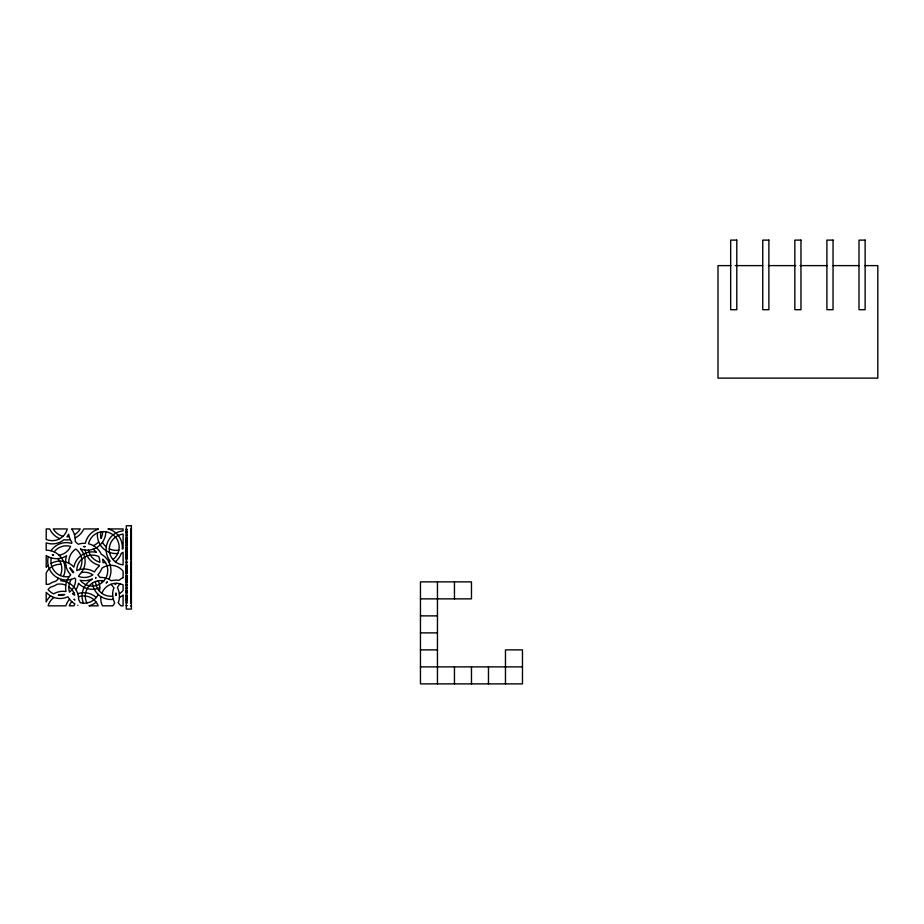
<?xml version="1.0" encoding="UTF-8"?>
<svg xmlns="http://www.w3.org/2000/svg" width="924" height="924" viewBox="0 0 924 924"><rect width="100%" height="100%" fill="white"/><g stroke="black" fill="none" stroke-linecap="round" stroke-linejoin="round"><path stroke-width="1.39" d="M98.117 594.386L98.002 594.929A15.489 15.489 0 0 1 80.249 602.667A18.699 18.699 0 0 0 78.655 599.688A18.699 18.699 0 0 0 60.765 580.803L61.793 579.429M102.09 593.485L102.61 591.556A15.489 15.489 0 0 1 123.1 584.88L123.1 590.413A15.489 15.489 0 0 1 119.323 593.832M63.421 576.507L63.918 575.282A18.699 18.699 0 0 0 46.2 550.184L46.2 542.873A18.699 18.699 0 0 0 63.952 539.766A18.699 18.699 0 0 0 70.328 539.628M99.307 590.99L99.538 590.494A15.489 15.489 0 0 0 98.348 581.161L98.187 580.838M60.326 575.56L60.903 574.185A15.489 15.489 0 0 0 57.958 558.627M116.297 583.31L115.465 584.534L114.518 583.414M73.793 592.538L72.465 593.832A18.699 18.699 0 0 1 74.451 595.171L74.775 594.987A15.489 15.489 0 0 0 68.838 586.798M50.693 595.934L49.873 596.708A18.699 18.699 0 0 0 46.2 601.859L46.2 592.353A18.699 18.699 0 0 0 67.937 596.777A18.699 18.699 0 0 0 74.821 603.834L74.116 605.763L69.3 605.832A15.489 15.489 0 0 1 71.76 601.582M73.631 572.349L73.1 572.73A15.489 15.489 0 0 1 69.889 567.752A15.489 15.489 0 0 1 73.62 572.175M51.074 563.409L52.218 562.832A18.699 18.699 0 0 1 73.874 567.105A18.699 18.699 0 0 1 96.396 552.344A15.489 15.489 0 0 0 93.047 549.226M108.755 561.769L110.199 561.18A18.699 18.699 0 0 1 123.1 530.873L123.1 528.932L107.935 528.932A18.699 18.699 0 0 1 122.257 549.075L123.1 548.683L123.1 534.095A15.489 15.489 0 0 0 123.1 564.899L123.1 552.206L121.252 553.488A18.699 18.699 0 0 1 115.327 561.757M730.953 265.615L717.994 265.615L717.994 378.124L877.8 378.124L877.8 265.615L864.841 265.615M735.273 265.615L762.623 265.615M768.387 265.615L795.737 265.615M800.057 265.615L827.407 265.615M833.171 265.615L859.089 265.615M71.876 528.932L80.226 528.932A15.489 15.489 0 0 1 74.498 534.696M98.325 528.932L83.818 528.932A18.699 18.699 0 0 1 75.144 537.987M126.299 528.967L126.935 528.967M130.758 528.967L131.393 528.967M126.299 529.556L126.935 529.567M130.758 529.567L131.393 529.567M126.299 530.133L126.935 530.133M130.758 530.133L131.393 530.133M126.299 530.965L126.935 530.965M130.758 530.965L131.393 530.965M126.299 531.612L126.935 531.612M130.758 531.612L131.393 531.612M126.299 531.935L126.935 531.935M130.758 531.935L131.393 531.935M126.299 532.132L126.935 532.132M130.758 532.132L131.393 532.132M126.299 532.651L126.935 532.651M130.758 532.651L131.393 532.651M126.299 533.044L126.935 533.044M130.758 532.94L131.393 533.044M126.299 533.206L126.935 533.206M130.758 533.206L131.393 533.206M126.299 534.753L126.935 534.753M130.758 534.753L131.393 534.753M126.299 535.47L126.935 535.458M130.758 535.573L131.393 535.458M126.299 536.428L126.935 536.428M130.758 536.428L131.393 536.428M131.393 537.283L130.758 537.318L131.393 537.352M126.299 538.022L126.935 537.964M130.758 538.022L131.393 537.964M126.299 538.207L126.935 538.207M130.758 538.207L131.393 538.207M126.299 538.623L126.935 538.623M130.758 538.623L131.393 538.623M126.299 538.808L126.935 538.819M130.758 538.808L131.393 538.819M126.299 539.454L126.935 539.443M130.758 539.454L131.393 539.443M126.299 539.628L126.935 539.604M130.758 539.628L131.393 539.604M126.299 539.812L126.935 539.778M130.758 539.812L131.393 539.812M126.299 540.205L126.935 540.205M130.758 540.205L131.393 540.205M126.299 540.413L126.935 540.413M130.758 540.413L131.393 540.413M126.299 540.956L126.935 540.956M130.758 540.956L131.393 540.956M126.299 541.106L126.935 541.106M130.758 541.106L131.393 541.106M126.299 541.302L126.935 541.302M130.758 541.302L131.393 541.302M126.299 541.822L126.935 541.822M130.758 541.822L131.393 541.822M126.299 542.018L126.935 542.053M130.758 542.018L131.393 542.053M126.299 542.249L126.935 542.249M130.758 542.249L131.393 542.249M126.299 542.446L126.935 542.446M130.758 542.446L131.393 542.492M126.299 542.642L126.935 542.642M130.758 542.642L131.393 542.642M126.299 543.277L126.935 543.243M130.758 543.277L131.393 543.243M126.299 543.809L126.935 543.809M130.758 543.809L131.393 543.809M126.299 544.305L126.935 544.305M130.758 544.305L131.393 544.305M126.299 545.264L126.935 545.264M130.758 545.264L131.393 545.264M126.299 545.61L126.935 545.61M130.758 545.61L131.393 545.61M126.299 546.199L126.935 546.199M130.758 546.269L131.393 546.199M126.299 547.089L126.935 547.089M130.758 547.089L131.393 547.089M126.299 547.181L126.935 547.343M130.758 547.343L131.393 547.343M126.299 548.001L126.935 548.001M130.758 548.001L131.393 548.001M126.299 548.74L126.935 548.74M130.758 548.74L131.393 548.74M126.299 549.018L126.935 549.018M130.758 549.018L131.393 549.018M126.299 549.237L126.935 549.237M130.758 549.237L131.393 549.237M126.299 549.664L126.935 549.664M130.758 549.664L131.393 549.664M126.299 549.907L126.935 549.907M130.758 549.907L131.393 549.907M126.299 550.08L126.935 550.08M130.758 550.08L131.393 550.08M126.299 550.265L126.935 550.415M130.758 550.265L131.393 550.415M126.299 550.485L126.935 550.485M130.758 550.473L131.393 550.508M126.299 550.716L126.935 550.716M130.758 550.716L131.393 550.716M126.299 551.016L126.935 551.016M130.758 551.016L131.393 551.016M126.299 551.374L126.935 551.374M130.758 551.374L131.393 551.374L130.758 551.536M126.299 551.536L126.935 551.536M126.299 551.72L126.935 551.72M130.758 551.744L131.393 551.744M126.299 552.367L126.935 552.367M130.758 552.367L131.393 552.367M126.299 552.575L126.935 552.575M130.758 552.575L131.393 552.575M126.299 552.841L126.935 552.829M130.758 552.841L131.393 552.841M126.299 553.28L126.935 553.28M130.758 553.28L131.393 553.28M131.393 553.453L130.758 553.499L131.393 553.511M126.299 553.984L126.935 553.996M130.758 553.996L131.393 553.892M126.299 554.181L126.935 554.181M130.758 554.181L131.393 554.181M126.299 554.562L126.935 554.562M130.758 554.492L131.393 554.562M126.299 554.689L126.935 554.689M130.758 554.793L131.393 554.689M126.299 555.359L126.935 555.393M130.758 555.405L131.393 555.359M126.299 555.567L126.935 555.567M130.758 555.567L131.393 555.567M126.299 555.705L126.935 555.705M130.758 555.705L131.393 555.705M126.299 555.936L126.935 555.936M130.758 555.936L131.393 555.936M126.299 556.41L126.935 556.41M130.758 556.479L131.393 556.41M126.299 556.71L126.935 556.71M130.758 556.71L131.393 556.722M126.299 556.872L126.935 556.872M130.758 556.872L131.393 556.872M126.299 557.184L126.935 557.184M130.758 557.184L131.393 557.184M126.299 557.391L126.935 557.391M130.758 557.415L131.393 557.391M126.299 558.281L126.935 558.281M130.758 558.281L131.393 558.258M126.299 558.419L126.935 558.419M130.758 558.419L131.393 558.419M126.299 559.239L126.935 559.239M130.758 559.239L131.393 559.239M126.299 559.956L126.935 559.956M130.758 559.956L131.393 559.956M126.299 561.815L126.935 561.815M130.758 561.815L131.393 561.815M126.299 562.069L126.935 562.069M130.758 562.069L131.393 562.069M126.299 562.312L126.935 562.312M130.758 562.312L131.393 562.312M126.299 562.45L126.935 562.45M130.758 562.45L131.393 562.45M126.299 562.612L126.935 562.612M130.758 562.612L131.393 562.612M126.299 562.797L126.935 562.797M130.758 562.797L131.393 562.797M126.299 564.206L126.935 564.206M130.758 564.206L131.393 564.206M126.299 565.165L126.935 565.165M130.758 565.165L131.393 565.165M126.299 565.765L126.935 565.765M130.758 565.765L131.393 565.765M126.299 566.066L126.935 566.066M130.758 566.066L131.393 566.066M126.299 566.585L126.935 566.585M130.758 566.585L131.393 566.585M126.299 567.036L126.935 567.036M130.758 567.036L131.393 567.036M126.299 567.509L126.935 567.509M130.758 567.509L131.393 567.509M126.299 567.683L126.935 567.683M130.758 567.683L131.393 567.683M126.299 568.133L126.935 568.133M130.758 568.133L131.393 568.133M126.299 568.526L126.935 568.526M130.758 568.526L131.393 568.526M126.299 568.988L126.935 568.988M130.758 568.988L131.393 568.988M126.299 569.403L126.935 569.392M130.758 569.392L131.393 569.392M126.299 569.831L126.935 569.831M130.758 569.831L131.393 569.831M126.299 570.085L126.935 570.085M130.758 570.085L131.393 570.085M126.299 570.466L126.935 570.466M130.758 570.466L131.393 570.466M126.299 571.39L126.935 571.39M130.758 571.39L131.393 571.39M126.299 571.563L126.935 571.563M130.758 571.563L131.393 571.563M126.299 572.175L126.935 572.175M130.758 572.175L131.393 572.175M126.299 572.268L126.935 572.268M130.758 572.268L131.393 572.268M126.299 572.661L126.935 572.661M130.758 572.661L131.393 572.661M126.299 572.903L126.935 572.903M130.758 572.903L131.393 572.903M126.299 573.019L126.935 573.042M130.758 573.099L131.393 573.019M126.299 573.411L126.935 573.411M130.758 573.411L131.393 573.411M126.299 573.712L126.935 573.712M130.758 573.712L131.393 573.608M126.299 575.282L126.935 575.282M130.758 575.282L131.393 575.282M126.299 575.617L126.935 575.594M130.758 575.594L131.393 575.617M126.299 576.172L126.935 576.172M130.758 576.172L131.393 576.172M126.299 576.795L126.935 576.795M130.758 576.795L131.393 576.795M126.299 576.865L126.935 576.865M130.758 576.865L131.393 576.865M126.299 577.708L126.935 577.708M130.758 577.708L131.393 577.708M126.299 578.043L126.935 578.043M130.758 578.043L131.393 578.043M126.299 578.274L126.935 578.274M130.758 578.274L131.393 578.274M126.299 578.84L126.935 578.84M130.758 578.84L131.393 578.84M126.299 579.071L126.935 579.071M130.758 579.059L131.393 579.071M126.299 579.232L126.935 579.232M130.758 579.232L131.393 579.232M126.299 579.544L126.935 579.602M130.758 579.544L131.393 579.602M126.299 579.914L126.935 579.914M130.758 579.914L131.393 579.914M126.299 580.157L126.935 580.157M130.758 580.157L131.393 580.157M126.299 580.595L126.935 580.595M130.758 580.595L131.393 580.595M126.299 580.815L126.935 580.815M130.758 580.815L131.393 580.815M126.299 581.115L126.935 581.104M130.758 581.115L131.393 581.104M126.299 581.3L126.935 581.3M130.758 581.3L131.393 581.3M126.299 581.797L126.935 581.797M130.758 581.797L131.393 581.797M126.299 582.016L126.935 582.016M130.758 582.016L131.393 582.016M126.299 582.628L126.935 582.628M130.758 582.628L131.393 582.628M126.299 582.917L126.935 582.917M130.758 582.917L131.393 582.917M126.299 584.037L126.935 584.072M130.758 584.072L131.393 584.072M126.299 584.442L126.935 584.442M130.758 584.442L131.393 584.442M126.935 584.615L126.299 584.661L126.935 584.719M126.299 585.354L126.935 585.354M130.758 585.354L131.393 585.354M126.299 585.573L126.935 585.573M130.758 585.573L131.393 585.573M126.299 585.793L126.935 585.747M130.758 585.724L131.393 585.724M126.299 585.966L126.935 585.862M130.758 585.966L131.393 585.862M126.299 587.052L126.935 587.052M130.758 587.052L131.393 587.052M126.299 587.907L126.935 587.907M130.758 587.907L131.393 587.907M126.299 587.987L126.935 587.987M130.758 587.987L131.393 587.987M126.299 589.131L126.935 589.131M130.758 589.131L131.393 589.131M126.299 589.951L126.935 589.951M130.758 589.951L131.393 589.951M126.299 590.552L126.935 590.552M130.758 590.552L131.393 590.552M126.299 591.014L126.935 591.014M130.758 591.014L131.393 591.014M126.299 591.441L126.935 591.51M130.758 591.441L131.393 591.51M126.299 591.914L126.935 591.914M130.758 591.914L131.393 591.914M126.299 592.538L126.935 592.538M130.758 592.538L131.393 592.538M126.299 592.977L126.935 592.977M130.758 592.977L131.393 592.977M126.299 593.462L126.935 593.462M130.758 593.462L131.393 593.462M126.299 595.033L126.935 595.033M130.758 595.033L131.393 595.033M126.299 595.16L126.935 595.16M130.758 595.16L131.393 595.16M126.299 595.356L126.935 595.356M130.758 595.356L131.393 595.356M126.299 596.13L126.935 596.13M130.758 596.13L131.393 596.13M126.299 596.338L126.935 596.338M130.758 596.338L131.393 596.338M126.299 596.812L126.935 596.812M130.758 596.812L131.393 596.812M126.299 597.678L126.935 597.678M130.758 597.678L131.393 597.678M126.299 598.024L126.935 598.024M130.758 598.024L131.393 598.024M126.299 598.221L126.935 598.221M130.758 598.221L131.393 598.221M126.299 598.486L126.935 598.486M130.758 598.486L131.393 598.486M420.455 598.868L471.471 598.868L471.471 581.866L420.455 581.866L420.455 683.887L522.476 683.887L522.476 649.884L505.474 649.884L505.474 683.887M126.299 598.96L126.935 598.96M130.758 598.96L131.393 598.96M126.299 599.341L126.935 599.341M130.758 599.341L131.393 599.341M126.299 599.919L126.935 599.919M130.758 599.919L131.393 599.919M126.299 600.103L126.935 600.103M130.758 600.103L131.393 600.103M126.299 600.635L126.935 600.635M130.758 600.635L131.393 600.635M126.299 601.767L126.935 601.767M130.758 601.767L131.393 601.767M126.299 601.859L126.935 601.859M130.758 601.859L131.393 601.859M126.299 602.898L126.935 602.898M130.758 602.898L131.393 602.898M126.299 602.991L126.935 602.991M130.758 602.991L131.393 603.118M126.299 605.601L126.935 605.555M130.758 605.601L131.393 605.555M126.299 605.867L126.935 605.867M130.758 605.867L131.393 605.867M420.455 615.881L437.456 615.881M420.455 632.882L437.456 632.882M420.455 649.884L437.456 649.884M420.455 666.885L522.476 666.885M84.962 546.511L83.507 546.511L84.962 546.812M62.913 536.29L61.458 535.828A15.489 15.489 0 0 1 53.28 528.932L67.279 528.932A15.489 15.489 0 0 1 46.2 539.443L46.2 528.932L49.688 528.932A18.699 18.699 0 0 0 59.864 538.669M99.757 562.139L98.36 561.7A15.489 15.489 0 0 1 88.461 550.138M52.333 554.885L53.592 555.185L52.449 554.643M64.634 564.957L65.881 565.396M65.777 585.135L65.246 584.927A15.489 15.489 0 0 0 56.953 584.291A18.699 18.699 0 0 1 50.67 587.075A15.489 15.489 0 0 0 48.083 589.535A15.489 15.489 0 0 0 53.604 593.843A18.699 18.699 0 0 1 65.985 591.522A18.699 18.699 0 0 1 70.698 574.867A18.699 18.699 0 0 1 66.644 555.717A18.699 18.699 0 0 1 46.2 555.555L46.2 567.29A18.699 18.699 0 0 1 48.175 565.396M109.321 548.821L110.765 549.433A15.489 15.489 0 0 0 118.861 550.115M74.093 599.364L74.913 600.034L74.174 599.214M101.605 580.619L102.241 582.432M68.815 563.143L68.78 562.069A15.489 15.489 0 0 1 75.826 548.995A15.489 15.489 0 0 1 79.499 569.634M488.473 666.885L488.473 683.887M471.471 666.885L471.471 683.887M454.458 581.866L454.458 598.868M454.458 666.885L454.458 683.887M437.456 581.866L437.456 683.887M69.161 536.578A15.489 15.489 0 0 1 66.921 536.763A18.699 18.699 0 0 0 68.642 534.164A18.699 18.699 0 0 0 71.876 542.261L71.668 543.358A18.699 18.699 0 0 0 50.982 550.762M71.829 529.198A18.699 18.699 0 0 1 75.202 541.337A15.489 15.489 0 0 0 78.378 544.236A18.699 18.699 0 0 1 84.269 543.289L85.355 543.324A18.699 18.699 0 0 1 98.221 529.244M117.787 553.499A18.699 18.699 0 0 1 97.459 532.94M112.982 559.517A15.489 15.489 0 0 0 112.047 534.107A15.489 15.489 0 0 0 88.531 543.786A18.699 18.699 0 0 1 101.27 554.192A18.699 18.699 0 0 1 108.847 579.221M105.486 562.52A15.489 15.489 0 0 1 102.968 562.612L102.968 561.988A18.699 18.699 0 0 0 102.76 559.193A15.489 15.489 0 0 1 102.807 581.935A15.489 15.489 0 0 1 80.134 580.237A18.699 18.699 0 0 0 92.354 578.851L92.308 579.336A18.699 18.699 0 0 0 83.449 603.176M106.272 546.893A15.489 15.489 0 0 1 102.437 542.261M100.855 531.901A15.489 15.489 0 0 0 100.993 538.461A15.489 15.489 0 0 0 102.645 531.681M85.181 550.08A18.699 18.699 0 0 0 99.399 565.349L99.18 566.216A18.699 18.699 0 0 0 94.444 572.002A18.699 18.699 0 0 0 76.761 570.593A15.489 15.489 0 0 1 97.551 556.029L98.764 556.525A15.489 15.489 0 0 1 99.769 561.988M113.791 587.987A18.699 18.699 0 0 0 114.692 602.864A15.489 15.489 0 0 1 112.809 605.832L102.483 605.832A15.489 15.489 0 0 1 100.959 596.592M118.272 602.667A15.489 15.489 0 0 0 120.917 605.832L123.1 605.832L123.1 595.021A18.699 18.699 0 0 1 119.415 597.47M115.904 595.472A15.489 15.489 0 0 1 115.939 592.977A15.489 15.489 0 0 1 116.239 595.356M120.074 583.783A15.489 15.489 0 0 0 117.429 587.606A18.699 18.699 0 0 1 118.33 602.483M78.459 596.835A15.489 15.489 0 0 1 98.21 605.832L88.947 605.832A18.699 18.699 0 0 0 96.188 602.148M75.93 589.778A18.699 18.699 0 0 0 78.494 583.252A18.699 18.699 0 0 0 99.792 587.699M80.457 548.937A18.699 18.699 0 0 1 79.58 574.613L78.517 576.38A15.489 15.489 0 0 0 92.931 574.843A15.489 15.489 0 0 0 81.427 572.487M48.291 556.756A18.699 18.699 0 0 0 74.729 578.077L75.595 579.082A15.489 15.489 0 0 1 69.462 592.145A15.489 15.489 0 0 1 71.229 579.383M105.856 531.797A18.699 18.699 0 0 1 80.758 549.052M113.329 599.341A18.699 18.699 0 0 1 92.388 583.044M112.751 596.176A15.489 15.489 0 0 1 95.484 581.519M86.891 602.991A15.489 15.489 0 0 1 103.811 580.896M110.822 584.314A15.489 15.489 0 0 1 113.86 587.814M61.157 564.321A15.489 15.489 0 0 0 46.2 572.984L46.2 584.372A15.489 15.489 0 0 0 49.342 584.083A18.699 18.699 0 0 1 55.625 581.288A15.489 15.489 0 0 0 58.639 578.32M69.3 576.541A15.489 15.489 0 0 1 51.305 557.934M54.135 551.882A15.489 15.489 0 0 1 70.651 546.407A15.489 15.489 0 0 1 59.148 555.255M98.695 541.811A15.489 15.489 0 0 1 93.382 545.657M53.95 597.435A15.489 15.489 0 0 0 48.117 605.832L65.893 605.832L66.181 604.989A18.699 18.699 0 0 1 69.554 599.214M77.731 593.682A18.699 18.699 0 0 1 96.292 597.516M95.715 578.031L95.842 577.373L95.784 578.054M77.755 605.232L77.801 605.278M107.103 581.958L106.179 583.079L107.172 581.981M736.798 240.113L730.665 240.113L730.665 309.702L736.798 309.702L736.798 240.113M768.884 240.113L762.75 240.113L762.75 309.702L768.884 309.702L768.884 240.113M800.958 240.113L794.836 240.113L794.836 309.702L800.958 309.702L800.958 240.113M833.044 240.113L826.911 240.113L826.911 309.702L833.044 309.702L833.044 240.113M865.13 240.113L858.997 240.113L858.997 309.702L865.13 309.702L865.13 240.113M131.393 525.756L126.299 525.756L126.299 609.078L131.393 609.078L131.393 525.756M126.935 535.019L126.299 535.019L126.935 535.111M131.393 535.019L130.758 535.019L131.393 535.111M126.935 537.318L126.299 537.318L126.935 537.352M126.935 545.021L126.299 545.021L126.935 545.056M131.393 545.021L130.758 545.021L131.393 545.056M126.935 547.713L126.299 547.713L126.935 547.828M131.393 547.713L130.758 547.713L131.393 547.828M126.935 553.499L126.299 553.499L126.935 553.511M126.935 582.374L126.299 582.339L126.935 582.455M131.393 582.339L130.758 582.339L131.393 582.455M131.393 584.661L130.758 584.661L131.393 584.719M126.935 588.299L126.299 588.276L126.935 588.392M131.393 588.276L130.758 588.276L131.393 588.392M123.1 577.615L123.1 571.159A15.489 15.489 0 0 0 101.906 568.214A18.699 18.699 0 0 1 97.863 574.832A18.699 18.699 0 0 1 99.907 577.408A18.699 18.699 0 0 1 111.446 580.746A18.699 18.699 0 0 1 119.057 580.307A18.699 18.699 0 0 1 123.1 577.615M58.466 595.183A15.489 15.489 0 0 0 64.692 594.582A15.489 15.489 0 0 0 58.466 595.183"/></g></svg>
